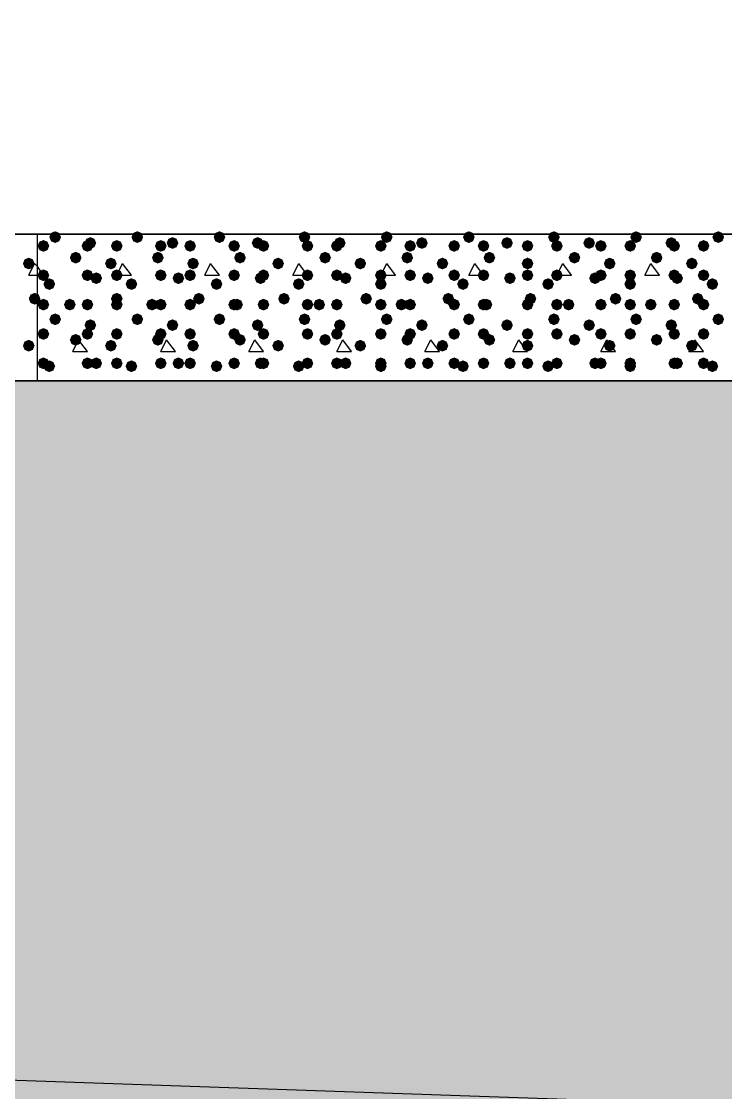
# Model space of a CAD drawing. Header units: millimetres. Extents: x 0 to 420, y 0 to 297.
# Drawn here: x 330.14 to 340.3, y 152 to 167.45 of the extents above; entities that cross this region are included whole.
import ezdxf

# ---------------------------------------------------------------- set-up
doc = ezdxf.new("R2010")
doc.units = ezdxf.units.MM
doc.layers.get('0').update_dxf_attribs({"linetype": 'CONTINUOUS'})

msp = doc.modelspace()

# ---------------------------------------------------------------- hatches: boundary and pattern name
at = {"true_color": 0x000008}
for points in [[(330.708, 164.338), (330.683129, 164.278204), (330.623333, 164.253333), (330.563538, 164.278204), (330.538667, 164.338), (330.563537, 164.397796), (330.623333, 164.422667), (330.683129, 164.397796)], [(331.893333, 164.338), (331.868462, 164.278204), (331.808667, 164.253333), (331.748871, 164.278204), (331.724, 164.338), (331.748871, 164.397796), (331.808667, 164.422667), (331.868462, 164.397796)], [(333.078667, 164.338), (333.053796, 164.278204), (332.994, 164.253333), (332.934204, 164.278204), (332.909333, 164.338), (332.934204, 164.397796), (332.994, 164.422667), (333.053796, 164.397796)], [(334.306333, 164.338), (334.281462, 164.278204), (334.221667, 164.253333), (334.161871, 164.278204), (334.137, 164.338), (334.161871, 164.397796), (334.221667, 164.422667), (334.281462, 164.397796)], [(335.491667, 164.338), (335.466796, 164.278204), (335.407, 164.253333), (335.347204, 164.278204), (335.322333, 164.338), (335.347204, 164.397796), (335.407, 164.422667), (335.466796, 164.397796)], [(336.677, 164.338), (336.652129, 164.278204), (336.592333, 164.253333), (336.532537, 164.278204), (336.507667, 164.338), (336.532537, 164.397796), (336.592333, 164.422667), (336.652129, 164.397796)], [(337.904667, 164.338), (337.879796, 164.278204), (337.82, 164.253333), (337.760204, 164.278204), (337.735333, 164.338), (337.760204, 164.397796), (337.82, 164.422667), (337.879796, 164.397796)], [(339.09, 164.338), (339.065129, 164.278204), (339.005333, 164.253333), (338.945538, 164.278204), (338.920667, 164.338), (338.945537, 164.397796), (339.005333, 164.422667), (339.065129, 164.397796)], [(340.275333, 164.338), (340.250463, 164.278204), (340.190667, 164.253333), (340.130871, 164.278204), (340.106, 164.338), (340.130871, 164.397796), (340.190667, 164.422667), (340.250462, 164.397796)], [(330.538667, 164.211), (330.513796, 164.151204), (330.454, 164.126333), (330.394204, 164.151204), (330.369333, 164.211), (330.394204, 164.270796), (330.454, 164.295667), (330.513796, 164.270796)], [(331.173667, 164.211), (331.148796, 164.151204), (331.089, 164.126333), (331.029204, 164.151204), (331.004333, 164.211), (331.029204, 164.270796), (331.089, 164.295667), (331.148796, 164.270796)], [(331.216, 164.253333), (331.191129, 164.193537), (331.131333, 164.168667), (331.071537, 164.193537), (331.046667, 164.253333), (331.071537, 164.313129), (331.131333, 164.338), (331.191129, 164.313129)], [(331.597, 164.211), (331.572129, 164.151204), (331.512333, 164.126333), (331.452538, 164.151204), (331.427667, 164.211), (331.452537, 164.270796), (331.512333, 164.295667), (331.572129, 164.270796)], [(332.232, 164.211), (332.207129, 164.151204), (332.147333, 164.126333), (332.087538, 164.151204), (332.062667, 164.211), (332.087537, 164.270796), (332.147333, 164.295667), (332.207129, 164.270796)], [(332.401333, 164.253333), (332.376463, 164.193537), (332.316667, 164.168667), (332.256871, 164.193537), (332.232, 164.253333), (332.256871, 164.313129), (332.316667, 164.338), (332.376462, 164.313129)], [(332.655333, 164.211), (332.630463, 164.151204), (332.570667, 164.126333), (332.510871, 164.151204), (332.486, 164.211), (332.510871, 164.270796), (332.570667, 164.295667), (332.630462, 164.270796)], [(333.290333, 164.211), (333.265463, 164.151204), (333.205667, 164.126333), (333.145871, 164.151204), (333.121, 164.211), (333.145871, 164.270796), (333.205667, 164.295667), (333.265462, 164.270796)], [(333.629, 164.253333), (333.604129, 164.193537), (333.544333, 164.168667), (333.484537, 164.193537), (333.459667, 164.253333), (333.484537, 164.313129), (333.544333, 164.338), (333.604129, 164.313129)], [(333.713667, 164.211), (333.688796, 164.151204), (333.629, 164.126333), (333.569204, 164.151204), (333.544333, 164.211), (333.569204, 164.270796), (333.629, 164.295667), (333.688796, 164.270796)], [(334.348667, 164.211), (334.323796, 164.151204), (334.264, 164.126333), (334.204204, 164.151204), (334.179333, 164.211), (334.204204, 164.270796), (334.264, 164.295667), (334.323796, 164.270796)], [(334.772, 164.211), (334.747129, 164.151204), (334.687333, 164.126333), (334.627538, 164.151204), (334.602667, 164.211), (334.627537, 164.270796), (334.687333, 164.295667), (334.747129, 164.270796)], [(334.814333, 164.253333), (334.789462, 164.193537), (334.729667, 164.168667), (334.669871, 164.193537), (334.645, 164.253333), (334.669871, 164.313129), (334.729667, 164.338), (334.789462, 164.313129)], [(335.407, 164.211), (335.382129, 164.151204), (335.322333, 164.126333), (335.262538, 164.151204), (335.237667, 164.211), (335.262537, 164.270796), (335.322333, 164.295667), (335.382129, 164.270796)], [(335.830333, 164.211), (335.805462, 164.151204), (335.745667, 164.126333), (335.685871, 164.151204), (335.661, 164.211), (335.685871, 164.270796), (335.745667, 164.295667), (335.805462, 164.270796)], [(335.999667, 164.253333), (335.974796, 164.193537), (335.915, 164.168667), (335.855204, 164.193537), (335.830333, 164.253333), (335.855204, 164.313129), (335.915, 164.338), (335.974796, 164.313129)], [(336.465333, 164.211), (336.440462, 164.151204), (336.380667, 164.126333), (336.320871, 164.151204), (336.296, 164.211), (336.320871, 164.270796), (336.380667, 164.295667), (336.440462, 164.270796)], [(336.888667, 164.211), (336.863796, 164.151204), (336.804, 164.126333), (336.744204, 164.151204), (336.719333, 164.211), (336.744204, 164.270796), (336.804, 164.295667), (336.863796, 164.270796)], [(337.227333, 164.253333), (337.202462, 164.193537), (337.142667, 164.168667), (337.082871, 164.193537), (337.058, 164.253333), (337.082871, 164.313129), (337.142667, 164.338), (337.202462, 164.313129)], [(337.523667, 164.211), (337.498796, 164.151204), (337.439, 164.126333), (337.379204, 164.151204), (337.354333, 164.211), (337.379204, 164.270796), (337.439, 164.295667), (337.498796, 164.270796)], [(337.947, 164.211), (337.922129, 164.151204), (337.862333, 164.126333), (337.802538, 164.151204), (337.777667, 164.211), (337.802537, 164.270796), (337.862333, 164.295667), (337.922129, 164.270796)], [(338.412667, 164.253333), (338.387796, 164.193537), (338.328, 164.168667), (338.268204, 164.193537), (338.243333, 164.253333), (338.268204, 164.313129), (338.328, 164.338), (338.387796, 164.313129)], [(338.582, 164.211), (338.557129, 164.151204), (338.497333, 164.126333), (338.437538, 164.151204), (338.412667, 164.211), (338.437537, 164.270796), (338.497333, 164.295667), (338.557129, 164.270796)], [(339.005333, 164.211), (338.980462, 164.151204), (338.920667, 164.126333), (338.860871, 164.151204), (338.836, 164.211), (338.860871, 164.270796), (338.920667, 164.295667), (338.980462, 164.270796)], [(339.598, 164.253333), (339.573129, 164.193537), (339.513333, 164.168667), (339.453538, 164.193537), (339.428667, 164.253333), (339.453537, 164.313129), (339.513333, 164.338), (339.573129, 164.313129)], [(339.640333, 164.211), (339.615463, 164.151204), (339.555667, 164.126333), (339.495871, 164.151204), (339.471, 164.211), (339.495871, 164.270796), (339.555667, 164.295667), (339.615462, 164.270796)], [(340.063667, 164.211), (340.038796, 164.151204), (339.979, 164.126333), (339.919204, 164.151204), (339.894333, 164.211), (339.919204, 164.270796), (339.979, 164.295667), (340.038796, 164.270796)], [(331.004333, 164.041667), (330.979462, 163.981871), (330.919667, 163.957), (330.859871, 163.981871), (330.835, 164.041667), (330.859871, 164.101462), (330.919667, 164.126333), (330.979462, 164.101463)], [(332.189667, 164.041667), (332.164796, 163.981871), (332.105, 163.957), (332.045204, 163.981871), (332.020333, 164.041667), (332.045204, 164.101462), (332.105, 164.126333), (332.164796, 164.101463)], [(333.375, 164.041667), (333.350129, 163.981871), (333.290333, 163.957), (333.230537, 163.981871), (333.205667, 164.041667), (333.230537, 164.101462), (333.290333, 164.126333), (333.350129, 164.101463)], [(334.602667, 164.041667), (334.577796, 163.981871), (334.518, 163.957), (334.458204, 163.981871), (334.433333, 164.041667), (334.458204, 164.101462), (334.518, 164.126333), (334.577796, 164.101463)], [(335.788, 164.041667), (335.763129, 163.981871), (335.703333, 163.957), (335.643537, 163.981871), (335.618667, 164.041667), (335.643537, 164.101462), (335.703333, 164.126333), (335.763129, 164.101463)], [(336.973333, 164.041667), (336.948463, 163.981871), (336.888667, 163.957), (336.828871, 163.981871), (336.804, 164.041667), (336.828871, 164.101462), (336.888667, 164.126333), (336.948462, 164.101463)], [(338.201, 164.041667), (338.176129, 163.981871), (338.116333, 163.957), (338.056537, 163.981871), (338.031667, 164.041667), (338.056537, 164.101462), (338.116333, 164.126333), (338.176129, 164.101463)], [(339.386333, 164.041667), (339.361463, 163.981871), (339.301667, 163.957), (339.241871, 163.981871), (339.217, 164.041667), (339.241871, 164.101462), (339.301667, 164.126333), (339.361462, 164.101463)], [(331.512333, 163.957), (331.487462, 163.897204), (331.427667, 163.872333), (331.367871, 163.897204), (331.343, 163.957), (331.367871, 164.016796), (331.427667, 164.041667), (331.487462, 164.016796)], [(332.697667, 163.957), (332.672796, 163.897204), (332.613, 163.872333), (332.553204, 163.897204), (332.528333, 163.957), (332.553204, 164.016796), (332.613, 164.041667), (332.672796, 164.016796)], [(333.925333, 163.957), (333.900463, 163.897204), (333.840667, 163.872333), (333.780871, 163.897204), (333.756, 163.957), (333.780871, 164.016796), (333.840667, 164.041667), (333.900462, 164.016796)], [(335.110667, 163.957), (335.085796, 163.897204), (335.026, 163.872333), (334.966204, 163.897204), (334.941333, 163.957), (334.966204, 164.016796), (335.026, 164.041667), (335.085796, 164.016796)], [(336.296, 163.957), (336.271129, 163.897204), (336.211333, 163.872333), (336.151538, 163.897204), (336.126667, 163.957), (336.151537, 164.016796), (336.211333, 164.041667), (336.271129, 164.016796)], [(337.523667, 163.957), (337.498796, 163.897204), (337.439, 163.872333), (337.379204, 163.897204), (337.354333, 163.957), (337.379204, 164.016796), (337.439, 164.041667), (337.498796, 164.016796)], [(338.709, 163.957), (338.684129, 163.897204), (338.624333, 163.872333), (338.564537, 163.897204), (338.539667, 163.957), (338.564537, 164.016796), (338.624333, 164.041667), (338.684129, 164.016796)], [(339.894333, 163.957), (339.869462, 163.897204), (339.809667, 163.872333), (339.749871, 163.897204), (339.725, 163.957), (339.749871, 164.016796), (339.809667, 164.041667), (339.869462, 164.016796)], [(330.538667, 163.787667), (330.513796, 163.727871), (330.454, 163.703), (330.394204, 163.727871), (330.369333, 163.787667), (330.394204, 163.847462), (330.454, 163.872333), (330.513796, 163.847463)], [(331.173667, 163.787667), (331.148796, 163.727871), (331.089, 163.703), (331.029204, 163.727871), (331.004333, 163.787667), (331.029204, 163.847462), (331.089, 163.872333), (331.148796, 163.847463)], [(331.300667, 163.745333), (331.275796, 163.685537), (331.216, 163.660667), (331.156204, 163.685537), (331.131333, 163.745333), (331.156204, 163.805129), (331.216, 163.83), (331.275796, 163.805129)], [(331.597, 163.787667), (331.572129, 163.727871), (331.512333, 163.703), (331.452538, 163.727871), (331.427667, 163.787667), (331.452537, 163.847462), (331.512333, 163.872333), (331.572129, 163.847463)], [(332.232, 163.787667), (332.207129, 163.727871), (332.147333, 163.703), (332.087538, 163.727871), (332.062667, 163.787667), (332.087537, 163.847462), (332.147333, 163.872333), (332.207129, 163.847463)], [(332.486, 163.745333), (332.461129, 163.685537), (332.401333, 163.660667), (332.341537, 163.685537), (332.316667, 163.745333), (332.341537, 163.805129), (332.401333, 163.83), (332.461129, 163.805129)], [(332.655333, 163.787667), (332.630463, 163.727871), (332.570667, 163.703), (332.510871, 163.727871), (332.486, 163.787667), (332.510871, 163.847462), (332.570667, 163.872333), (332.630462, 163.847463)], [(333.290333, 163.787667), (333.265463, 163.727871), (333.205667, 163.703), (333.145871, 163.727871), (333.121, 163.787667), (333.145871, 163.847462), (333.205667, 163.872333), (333.265462, 163.847463)], [(333.671333, 163.745333), (333.646462, 163.685537), (333.586667, 163.660667), (333.526871, 163.685537), (333.502, 163.745333), (333.526871, 163.805129), (333.586667, 163.83), (333.646462, 163.805129)], [(333.713667, 163.787667), (333.688796, 163.727871), (333.629, 163.703), (333.569204, 163.727871), (333.544333, 163.787667), (333.569204, 163.847462), (333.629, 163.872333), (333.688796, 163.847463)], [(334.348667, 163.787667), (334.323796, 163.727871), (334.264, 163.703), (334.204204, 163.727871), (334.179333, 163.787667), (334.204204, 163.847462), (334.264, 163.872333), (334.323796, 163.847463)], [(334.772, 163.787667), (334.747129, 163.727871), (334.687333, 163.703), (334.627538, 163.727871), (334.602667, 163.787667), (334.627537, 163.847462), (334.687333, 163.872333), (334.747129, 163.847463)], [(334.899, 163.745333), (334.874129, 163.685537), (334.814333, 163.660667), (334.754537, 163.685537), (334.729667, 163.745333), (334.754537, 163.805129), (334.814333, 163.83), (334.874129, 163.805129)], [(335.407, 163.787667), (335.382129, 163.727871), (335.322333, 163.703), (335.262538, 163.727871), (335.237667, 163.787667), (335.262537, 163.847462), (335.322333, 163.872333), (335.382129, 163.847463)], [(335.830333, 163.787667), (335.805462, 163.727871), (335.745667, 163.703), (335.685871, 163.727871), (335.661, 163.787667), (335.685871, 163.847462), (335.745667, 163.872333), (335.805462, 163.847463)], [(336.084333, 163.745333), (336.059463, 163.685537), (335.999667, 163.660667), (335.939871, 163.685537), (335.915, 163.745333), (335.939871, 163.805129), (335.999667, 163.83), (336.059462, 163.805129)], [(336.465333, 163.787667), (336.440462, 163.727871), (336.380667, 163.703), (336.320871, 163.727871), (336.296, 163.787667), (336.320871, 163.847462), (336.380667, 163.872333), (336.440462, 163.847463)], [(336.888667, 163.787667), (336.863796, 163.727871), (336.804, 163.703), (336.744204, 163.727871), (336.719333, 163.787667), (336.744204, 163.847462), (336.804, 163.872333), (336.863796, 163.847463)], [(337.269667, 163.745333), (337.244796, 163.685537), (337.185, 163.660667), (337.125204, 163.685537), (337.100333, 163.745333), (337.125204, 163.805129), (337.185, 163.83), (337.244796, 163.805129)], [(337.523667, 163.787667), (337.498796, 163.727871), (337.439, 163.703), (337.379204, 163.727871), (337.354333, 163.787667), (337.379204, 163.847462), (337.439, 163.872333), (337.498796, 163.847463)], [(337.947, 163.787667), (337.922129, 163.727871), (337.862333, 163.703), (337.802538, 163.727871), (337.777667, 163.787667), (337.802537, 163.847462), (337.862333, 163.872333), (337.922129, 163.847463)], [(338.497333, 163.745333), (338.472462, 163.685537), (338.412667, 163.660667), (338.352871, 163.685537), (338.328, 163.745333), (338.352871, 163.805129), (338.412667, 163.83), (338.472462, 163.805129)], [(338.582, 163.787667), (338.557129, 163.727871), (338.497333, 163.703), (338.437538, 163.727871), (338.412667, 163.787667), (338.437537, 163.847462), (338.497333, 163.872333), (338.557129, 163.847463)], [(339.005333, 163.787667), (338.980462, 163.727871), (338.920667, 163.703), (338.860871, 163.727871), (338.836, 163.787667), (338.860871, 163.847462), (338.920667, 163.872333), (338.980462, 163.847463)], [(339.640333, 163.787667), (339.615463, 163.727871), (339.555667, 163.703), (339.495871, 163.727871), (339.471, 163.787667), (339.495871, 163.847462), (339.555667, 163.872333), (339.615462, 163.847463)], [(339.682667, 163.745333), (339.657796, 163.685537), (339.598, 163.660667), (339.538204, 163.685537), (339.513333, 163.745333), (339.538204, 163.805129), (339.598, 163.83), (339.657796, 163.805129)], [(340.063667, 163.787667), (340.038796, 163.727871), (339.979, 163.703), (339.919204, 163.727871), (339.894333, 163.787667), (339.919204, 163.847462), (339.979, 163.872333), (340.038796, 163.847463)], [(330.623333, 163.660667), (330.598462, 163.600871), (330.538667, 163.576), (330.478871, 163.600871), (330.454, 163.660667), (330.478871, 163.720462), (330.538667, 163.745333), (330.598462, 163.720463)], [(331.808667, 163.660667), (331.783796, 163.600871), (331.724, 163.576), (331.664204, 163.600871), (331.639333, 163.660667), (331.664204, 163.720462), (331.724, 163.745333), (331.783796, 163.720463)], [(333.036333, 163.660667), (333.011462, 163.600871), (332.951667, 163.576), (332.891871, 163.600871), (332.867, 163.660667), (332.891871, 163.720462), (332.951667, 163.745333), (333.011462, 163.720463)], [(334.221667, 163.660667), (334.196796, 163.600871), (334.137, 163.576), (334.077204, 163.600871), (334.052333, 163.660667), (334.077204, 163.720462), (334.137, 163.745333), (334.196796, 163.720463)], [(335.407, 163.660667), (335.382129, 163.600871), (335.322333, 163.576), (335.262538, 163.600871), (335.237667, 163.660667), (335.262537, 163.720462), (335.322333, 163.745333), (335.382129, 163.720463)], [(336.592333, 163.660667), (336.567462, 163.600871), (336.507667, 163.576), (336.447871, 163.600871), (336.423, 163.660667), (336.447871, 163.720462), (336.507667, 163.745333), (336.567462, 163.720463)], [(337.82, 163.660667), (337.795129, 163.600871), (337.735333, 163.576), (337.675538, 163.600871), (337.650667, 163.660667), (337.675537, 163.720462), (337.735333, 163.745333), (337.795129, 163.720463)], [(339.005333, 163.660667), (338.980462, 163.600871), (338.920667, 163.576), (338.860871, 163.600871), (338.836, 163.660667), (338.860871, 163.720462), (338.920667, 163.745333), (338.980462, 163.720463)], [(340.190667, 163.660667), (340.165796, 163.600871), (340.106, 163.576), (340.046204, 163.600871), (340.021333, 163.660667), (340.046204, 163.720462), (340.106, 163.745333), (340.165796, 163.720463)], [(331.597, 163.449), (331.572129, 163.389204), (331.512333, 163.364333), (331.452538, 163.389204), (331.427667, 163.449), (331.452537, 163.508796), (331.512333, 163.533667), (331.572129, 163.508796)], [(332.782333, 163.449), (332.757462, 163.389204), (332.697667, 163.364333), (332.637871, 163.389204), (332.613, 163.449), (332.637871, 163.508796), (332.697667, 163.533667), (332.757462, 163.508796)], [(334.01, 163.449), (333.985129, 163.389204), (333.925333, 163.364333), (333.865538, 163.389204), (333.840667, 163.449), (333.865537, 163.508796), (333.925333, 163.533667), (333.985129, 163.508796)], [(335.195333, 163.449), (335.170462, 163.389204), (335.110667, 163.364333), (335.050871, 163.389204), (335.026, 163.449), (335.050871, 163.508796), (335.110667, 163.533667), (335.170462, 163.508796)], [(336.380667, 163.449), (336.355796, 163.389204), (336.296, 163.364333), (336.236204, 163.389204), (336.211333, 163.449), (336.236204, 163.508796), (336.296, 163.533667), (336.355796, 163.508796)], [(337.566, 163.449), (337.541129, 163.389204), (337.481333, 163.364333), (337.421538, 163.389204), (337.396667, 163.449), (337.421537, 163.508796), (337.481333, 163.533667), (337.541129, 163.508796)], [(338.793667, 163.449), (338.768796, 163.389204), (338.709, 163.364333), (338.649204, 163.389204), (338.624333, 163.449), (338.649204, 163.508796), (338.709, 163.533667), (338.768796, 163.508796)], [(339.979, 163.449), (339.954129, 163.389204), (339.894333, 163.364333), (339.834538, 163.389204), (339.809667, 163.449), (339.834537, 163.508796), (339.894333, 163.533667), (339.954129, 163.508796)], [(330.538667, 163.364333), (330.513796, 163.304537), (330.454, 163.279667), (330.394204, 163.304537), (330.369333, 163.364333), (330.394204, 163.424129), (330.454, 163.449), (330.513796, 163.424129)], [(330.919667, 163.364333), (330.894796, 163.304537), (330.835, 163.279667), (330.775204, 163.304537), (330.750333, 163.364333), (330.775204, 163.424129), (330.835, 163.449), (330.894796, 163.424129)], [(331.173667, 163.364333), (331.148796, 163.304537), (331.089, 163.279667), (331.029204, 163.304537), (331.004333, 163.364333), (331.029204, 163.424129), (331.089, 163.449), (331.148796, 163.424129)], [(331.597, 163.364333), (331.572129, 163.304537), (331.512333, 163.279667), (331.452538, 163.304537), (331.427667, 163.364333), (331.452537, 163.424129), (331.512333, 163.449), (331.572129, 163.424129)], [(332.105, 163.364333), (332.080129, 163.304537), (332.020333, 163.279667), (331.960537, 163.304537), (331.935667, 163.364333), (331.960537, 163.424129), (332.020333, 163.449), (332.080129, 163.424129)], [(332.232, 163.364333), (332.207129, 163.304537), (332.147333, 163.279667), (332.087538, 163.304537), (332.062667, 163.364333), (332.087537, 163.424129), (332.147333, 163.449), (332.207129, 163.424129)], [(332.655333, 163.364333), (332.630463, 163.304537), (332.570667, 163.279667), (332.510871, 163.304537), (332.486, 163.364333), (332.510871, 163.424129), (332.570667, 163.449), (332.630462, 163.424129)], [(333.290333, 163.364333), (333.265463, 163.304537), (333.205667, 163.279667), (333.145871, 163.304537), (333.121, 163.364333), (333.145871, 163.424129), (333.205667, 163.449), (333.265462, 163.424129)], [(333.332667, 163.364333), (333.307796, 163.304537), (333.248, 163.279667), (333.188204, 163.304537), (333.163333, 163.364333), (333.188204, 163.424129), (333.248, 163.449), (333.307796, 163.424129)], [(333.713667, 163.364333), (333.688796, 163.304537), (333.629, 163.279667), (333.569204, 163.304537), (333.544333, 163.364333), (333.569204, 163.424129), (333.629, 163.449), (333.688796, 163.424129)], [(334.348667, 163.364333), (334.323796, 163.304537), (334.264, 163.279667), (334.204204, 163.304537), (334.179333, 163.364333), (334.204204, 163.424129), (334.264, 163.449), (334.323796, 163.424129)], [(334.518, 163.364333), (334.493129, 163.304537), (334.433333, 163.279667), (334.373538, 163.304537), (334.348667, 163.364333), (334.373537, 163.424129), (334.433333, 163.449), (334.493129, 163.424129)], [(334.772, 163.364333), (334.747129, 163.304537), (334.687333, 163.279667), (334.627538, 163.304537), (334.602667, 163.364333), (334.627537, 163.424129), (334.687333, 163.449), (334.747129, 163.424129)], [(335.407, 163.364333), (335.382129, 163.304537), (335.322333, 163.279667), (335.262538, 163.304537), (335.237667, 163.364333), (335.262537, 163.424129), (335.322333, 163.449), (335.382129, 163.424129)], [(335.703333, 163.364333), (335.678463, 163.304537), (335.618667, 163.279667), (335.558871, 163.304537), (335.534, 163.364333), (335.558871, 163.424129), (335.618667, 163.449), (335.678462, 163.424129)], [(335.830333, 163.364333), (335.805462, 163.304537), (335.745667, 163.279667), (335.685871, 163.304537), (335.661, 163.364333), (335.685871, 163.424129), (335.745667, 163.449), (335.805462, 163.424129)], [(336.465333, 163.364333), (336.440462, 163.304537), (336.380667, 163.279667), (336.320871, 163.304537), (336.296, 163.364333), (336.320871, 163.424129), (336.380667, 163.449), (336.440462, 163.424129)], [(336.888667, 163.364333), (336.863796, 163.304537), (336.804, 163.279667), (336.744204, 163.304537), (336.719333, 163.364333), (336.744204, 163.424129), (336.804, 163.449), (336.863796, 163.424129)], [(336.931, 163.364333), (336.906129, 163.304537), (336.846333, 163.279667), (336.786538, 163.304537), (336.761667, 163.364333), (336.786537, 163.424129), (336.846333, 163.449), (336.906129, 163.424129)], [(337.523667, 163.364333), (337.498796, 163.304537), (337.439, 163.279667), (337.379204, 163.304537), (337.354333, 163.364333), (337.379204, 163.424129), (337.439, 163.449), (337.498796, 163.424129)], [(337.947, 163.364333), (337.922129, 163.304537), (337.862333, 163.279667), (337.802538, 163.304537), (337.777667, 163.364333), (337.802537, 163.424129), (337.862333, 163.449), (337.922129, 163.424129)], [(338.116333, 163.364333), (338.091462, 163.304537), (338.031667, 163.279667), (337.971871, 163.304537), (337.947, 163.364333), (337.971871, 163.424129), (338.031667, 163.449), (338.091462, 163.424129)], [(338.582, 163.364333), (338.557129, 163.304537), (338.497333, 163.279667), (338.437538, 163.304537), (338.412667, 163.364333), (338.437537, 163.424129), (338.497333, 163.449), (338.557129, 163.424129)], [(339.005333, 163.364333), (338.980462, 163.304537), (338.920667, 163.279667), (338.860871, 163.304537), (338.836, 163.364333), (338.860871, 163.424129), (338.920667, 163.449), (338.980462, 163.424129)], [(339.301667, 163.364333), (339.276796, 163.304537), (339.217, 163.279667), (339.157204, 163.304537), (339.132333, 163.364333), (339.157204, 163.424129), (339.217, 163.449), (339.276796, 163.424129)], [(339.640333, 163.364333), (339.615463, 163.304537), (339.555667, 163.279667), (339.495871, 163.304537), (339.471, 163.364333), (339.495871, 163.424129), (339.555667, 163.449), (339.615462, 163.424129)], [(340.063667, 163.364333), (340.038796, 163.304537), (339.979, 163.279667), (339.919204, 163.304537), (339.894333, 163.364333), (339.919204, 163.424129), (339.979, 163.449), (340.038796, 163.424129)], [(330.708, 163.152667), (330.683129, 163.092871), (330.623333, 163.068), (330.563538, 163.092871), (330.538667, 163.152667), (330.563537, 163.212462), (330.623333, 163.237333), (330.683129, 163.212463)], [(331.893333, 163.152667), (331.868462, 163.092871), (331.808667, 163.068), (331.748871, 163.092871), (331.724, 163.152667), (331.748871, 163.212462), (331.808667, 163.237333), (331.868462, 163.212463)], [(333.078667, 163.152667), (333.053796, 163.092871), (332.994, 163.068), (332.934204, 163.092871), (332.909333, 163.152667), (332.934204, 163.212462), (332.994, 163.237333), (333.053796, 163.212463)], [(334.306333, 163.152667), (334.281462, 163.092871), (334.221667, 163.068), (334.161871, 163.092871), (334.137, 163.152667), (334.161871, 163.212462), (334.221667, 163.237333), (334.281462, 163.212463)], [(335.491667, 163.152667), (335.466796, 163.092871), (335.407, 163.068), (335.347204, 163.092871), (335.322333, 163.152667), (335.347204, 163.212462), (335.407, 163.237333), (335.466796, 163.212463)], [(336.677, 163.152667), (336.652129, 163.092871), (336.592333, 163.068), (336.532537, 163.092871), (336.507667, 163.152667), (336.532537, 163.212462), (336.592333, 163.237333), (336.652129, 163.212463)], [(337.904667, 163.152667), (337.879796, 163.092871), (337.82, 163.068), (337.760204, 163.092871), (337.735333, 163.152667), (337.760204, 163.212462), (337.82, 163.237333), (337.879796, 163.212463)], [(339.09, 163.152667), (339.065129, 163.092871), (339.005333, 163.068), (338.945538, 163.092871), (338.920667, 163.152667), (338.945537, 163.212462), (339.005333, 163.237333), (339.065129, 163.212463)], [(340.275333, 163.152667), (340.250463, 163.092871), (340.190667, 163.068), (340.130871, 163.092871), (340.106, 163.152667), (340.130871, 163.212462), (340.190667, 163.237333), (340.250462, 163.212463)], [(330.538667, 162.941), (330.513796, 162.881204), (330.454, 162.856333), (330.394204, 162.881204), (330.369333, 162.941), (330.394204, 163.000796), (330.454, 163.025667), (330.513796, 163.000796)], [(331.173667, 162.941), (331.148796, 162.881204), (331.089, 162.856333), (331.029204, 162.881204), (331.004333, 162.941), (331.029204, 163.000796), (331.089, 163.025667), (331.148796, 163.000796)], [(331.216, 163.068), (331.191129, 163.008204), (331.131333, 162.983333), (331.071537, 163.008204), (331.046667, 163.068), (331.071537, 163.127796), (331.131333, 163.152667), (331.191129, 163.127796)], [(331.597, 162.941), (331.572129, 162.881204), (331.512333, 162.856333), (331.452538, 162.881204), (331.427667, 162.941), (331.452537, 163.000796), (331.512333, 163.025667), (331.572129, 163.000796)], [(332.232, 162.941), (332.207129, 162.881204), (332.147333, 162.856333), (332.087538, 162.881204), (332.062667, 162.941), (332.087537, 163.000796), (332.147333, 163.025667), (332.207129, 163.000796)], [(332.401333, 163.068), (332.376463, 163.008204), (332.316667, 162.983333), (332.256871, 163.008204), (332.232, 163.068), (332.256871, 163.127796), (332.316667, 163.152667), (332.376462, 163.127796)], [(332.655333, 162.941), (332.630463, 162.881204), (332.570667, 162.856333), (332.510871, 162.881204), (332.486, 162.941), (332.510871, 163.000796), (332.570667, 163.025667), (332.630462, 163.000796)], [(333.290333, 162.941), (333.265463, 162.881204), (333.205667, 162.856333), (333.145871, 162.881204), (333.121, 162.941), (333.145871, 163.000796), (333.205667, 163.025667), (333.265462, 163.000796)], [(333.629, 163.068), (333.604129, 163.008204), (333.544333, 162.983333), (333.484537, 163.008204), (333.459667, 163.068), (333.484537, 163.127796), (333.544333, 163.152667), (333.604129, 163.127796)], [(333.713667, 162.941), (333.688796, 162.881204), (333.629, 162.856333), (333.569204, 162.881204), (333.544333, 162.941), (333.569204, 163.000796), (333.629, 163.025667), (333.688796, 163.000796)], [(334.348667, 162.941), (334.323796, 162.881204), (334.264, 162.856333), (334.204204, 162.881204), (334.179333, 162.941), (334.204204, 163.000796), (334.264, 163.025667), (334.323796, 163.000796)], [(334.772, 162.941), (334.747129, 162.881204), (334.687333, 162.856333), (334.627538, 162.881204), (334.602667, 162.941), (334.627537, 163.000796), (334.687333, 163.025667), (334.747129, 163.000796)], [(334.814333, 163.068), (334.789462, 163.008204), (334.729667, 162.983333), (334.669871, 163.008204), (334.645, 163.068), (334.669871, 163.127796), (334.729667, 163.152667), (334.789462, 163.127796)], [(335.407, 162.941), (335.382129, 162.881204), (335.322333, 162.856333), (335.262538, 162.881204), (335.237667, 162.941), (335.262537, 163.000796), (335.322333, 163.025667), (335.382129, 163.000796)], [(335.830333, 162.941), (335.805462, 162.881204), (335.745667, 162.856333), (335.685871, 162.881204), (335.661, 162.941), (335.685871, 163.000796), (335.745667, 163.025667), (335.805462, 163.000796)], [(335.999667, 163.068), (335.974796, 163.008204), (335.915, 162.983333), (335.855204, 163.008204), (335.830333, 163.068), (335.855204, 163.127796), (335.915, 163.152667), (335.974796, 163.127796)], [(336.465333, 162.941), (336.440462, 162.881204), (336.380667, 162.856333), (336.320871, 162.881204), (336.296, 162.941), (336.320871, 163.000796), (336.380667, 163.025667), (336.440462, 163.000796)], [(336.888667, 162.941), (336.863796, 162.881204), (336.804, 162.856333), (336.744204, 162.881204), (336.719333, 162.941), (336.744204, 163.000796), (336.804, 163.025667), (336.863796, 163.000796)], [(337.227333, 163.068), (337.202462, 163.008204), (337.142667, 162.983333), (337.082871, 163.008204), (337.058, 163.068), (337.082871, 163.127796), (337.142667, 163.152667), (337.202462, 163.127796)], [(337.523667, 162.941), (337.498796, 162.881204), (337.439, 162.856333), (337.379204, 162.881204), (337.354333, 162.941), (337.379204, 163.000796), (337.439, 163.025667), (337.498796, 163.000796)], [(337.947, 162.941), (337.922129, 162.881204), (337.862333, 162.856333), (337.802538, 162.881204), (337.777667, 162.941), (337.802537, 163.000796), (337.862333, 163.025667), (337.922129, 163.000796)], [(338.412667, 163.068), (338.387796, 163.008204), (338.328, 162.983333), (338.268204, 163.008204), (338.243333, 163.068), (338.268204, 163.127796), (338.328, 163.152667), (338.387796, 163.127796)], [(338.582, 162.941), (338.557129, 162.881204), (338.497333, 162.856333), (338.437538, 162.881204), (338.412667, 162.941), (338.437537, 163.000796), (338.497333, 163.025667), (338.557129, 163.000796)], [(339.005333, 162.941), (338.980462, 162.881204), (338.920667, 162.856333), (338.860871, 162.881204), (338.836, 162.941), (338.860871, 163.000796), (338.920667, 163.025667), (338.980462, 163.000796)], [(339.598, 163.068), (339.573129, 163.008204), (339.513333, 162.983333), (339.453538, 163.008204), (339.428667, 163.068), (339.453537, 163.127796), (339.513333, 163.152667), (339.573129, 163.127796)], [(339.640333, 162.941), (339.615463, 162.881204), (339.555667, 162.856333), (339.495871, 162.881204), (339.471, 162.941), (339.495871, 163.000796), (339.555667, 163.025667), (339.615462, 163.000796)], [(340.063667, 162.941), (340.038796, 162.881204), (339.979, 162.856333), (339.919204, 162.881204), (339.894333, 162.941), (339.919204, 163.000796), (339.979, 163.025667), (340.038796, 163.000796)], [(331.004333, 162.856333), (330.979462, 162.796537), (330.919667, 162.771667), (330.859871, 162.796537), (330.835, 162.856333), (330.859871, 162.916129), (330.919667, 162.941), (330.979462, 162.916129)], [(332.189667, 162.856333), (332.164796, 162.796537), (332.105, 162.771667), (332.045204, 162.796537), (332.020333, 162.856333), (332.045204, 162.916129), (332.105, 162.941), (332.164796, 162.916129)], [(333.375, 162.856333), (333.350129, 162.796537), (333.290333, 162.771667), (333.230537, 162.796537), (333.205667, 162.856333), (333.230537, 162.916129), (333.290333, 162.941), (333.350129, 162.916129)], [(334.602667, 162.856333), (334.577796, 162.796537), (334.518, 162.771667), (334.458204, 162.796537), (334.433333, 162.856333), (334.458204, 162.916129), (334.518, 162.941), (334.577796, 162.916129)], [(335.788, 162.856333), (335.763129, 162.796537), (335.703333, 162.771667), (335.643537, 162.796537), (335.618667, 162.856333), (335.643537, 162.916129), (335.703333, 162.941), (335.763129, 162.916129)], [(336.973333, 162.856333), (336.948463, 162.796537), (336.888667, 162.771667), (336.828871, 162.796537), (336.804, 162.856333), (336.828871, 162.916129), (336.888667, 162.941), (336.948462, 162.916129)], [(338.201, 162.856333), (338.176129, 162.796537), (338.116333, 162.771667), (338.056537, 162.796537), (338.031667, 162.856333), (338.056537, 162.916129), (338.116333, 162.941), (338.176129, 162.916129)], [(339.386333, 162.856333), (339.361463, 162.796537), (339.301667, 162.771667), (339.241871, 162.796537), (339.217, 162.856333), (339.241871, 162.916129), (339.301667, 162.941), (339.361462, 162.916129)], [(331.512333, 162.771667), (331.487462, 162.711871), (331.427667, 162.687), (331.367871, 162.711871), (331.343, 162.771667), (331.367871, 162.831462), (331.427667, 162.856333), (331.487462, 162.831463)], [(332.697667, 162.771667), (332.672796, 162.711871), (332.613, 162.687), (332.553204, 162.711871), (332.528333, 162.771667), (332.553204, 162.831462), (332.613, 162.856333), (332.672796, 162.831463)], [(333.925333, 162.771667), (333.900463, 162.711871), (333.840667, 162.687), (333.780871, 162.711871), (333.756, 162.771667), (333.780871, 162.831462), (333.840667, 162.856333), (333.900462, 162.831463)], [(335.110667, 162.771667), (335.085796, 162.711871), (335.026, 162.687), (334.966204, 162.711871), (334.941333, 162.771667), (334.966204, 162.831462), (335.026, 162.856333), (335.085796, 162.831463)], [(336.296, 162.771667), (336.271129, 162.711871), (336.211333, 162.687), (336.151538, 162.711871), (336.126667, 162.771667), (336.151537, 162.831462), (336.211333, 162.856333), (336.271129, 162.831463)], [(337.523667, 162.771667), (337.498796, 162.711871), (337.439, 162.687), (337.379204, 162.711871), (337.354333, 162.771667), (337.379204, 162.831462), (337.439, 162.856333), (337.498796, 162.831463)], [(338.709, 162.771667), (338.684129, 162.711871), (338.624333, 162.687), (338.564537, 162.711871), (338.539667, 162.771667), (338.564537, 162.831462), (338.624333, 162.856333), (338.684129, 162.831463)], [(339.894333, 162.771667), (339.869462, 162.711871), (339.809667, 162.687), (339.749871, 162.711871), (339.725, 162.771667), (339.749871, 162.831462), (339.809667, 162.856333), (339.869462, 162.831463)], [(330.538667, 162.517667), (330.513796, 162.457871), (330.454, 162.433), (330.394204, 162.457871), (330.369333, 162.517667), (330.394204, 162.577462), (330.454, 162.602333), (330.513796, 162.577463)], [(330.623333, 162.475333), (330.598462, 162.415537), (330.538667, 162.390667), (330.478871, 162.415537), (330.454, 162.475333), (330.478871, 162.535129), (330.538667, 162.56), (330.598462, 162.535129)], [(331.173667, 162.517667), (331.148796, 162.457871), (331.089, 162.433), (331.029204, 162.457871), (331.004333, 162.517667), (331.029204, 162.577462), (331.089, 162.602333), (331.148796, 162.577463)], [(331.300667, 162.517667), (331.275796, 162.457871), (331.216, 162.433), (331.156204, 162.457871), (331.131333, 162.517667), (331.156204, 162.577462), (331.216, 162.602333), (331.275796, 162.577463)], [(331.597, 162.517667), (331.572129, 162.457871), (331.512333, 162.433), (331.452538, 162.457871), (331.427667, 162.517667), (331.452537, 162.577462), (331.512333, 162.602333), (331.572129, 162.577463)], [(331.808667, 162.475333), (331.783796, 162.415537), (331.724, 162.390667), (331.664204, 162.415537), (331.639333, 162.475333), (331.664204, 162.535129), (331.724, 162.56), (331.783796, 162.535129)], [(332.232, 162.517667), (332.207129, 162.457871), (332.147333, 162.433), (332.087538, 162.457871), (332.062667, 162.517667), (332.087537, 162.577462), (332.147333, 162.602333), (332.207129, 162.577463)], [(332.486, 162.517667), (332.461129, 162.457871), (332.401333, 162.433), (332.341537, 162.457871), (332.316667, 162.517667), (332.341537, 162.577462), (332.401333, 162.602333), (332.461129, 162.577463)], [(332.655333, 162.517667), (332.630463, 162.457871), (332.570667, 162.433), (332.510871, 162.457871), (332.486, 162.517667), (332.510871, 162.577462), (332.570667, 162.602333), (332.630462, 162.577463)], [(333.036333, 162.475333), (333.011462, 162.415537), (332.951667, 162.390667), (332.891871, 162.415537), (332.867, 162.475333), (332.891871, 162.535129), (332.951667, 162.56), (333.011462, 162.535129)], [(333.290333, 162.517667), (333.265463, 162.457871), (333.205667, 162.433), (333.145871, 162.457871), (333.121, 162.517667), (333.145871, 162.577462), (333.205667, 162.602333), (333.265462, 162.577463)], [(333.671333, 162.517667), (333.646462, 162.457871), (333.586667, 162.433), (333.526871, 162.457871), (333.502, 162.517667), (333.526871, 162.577462), (333.586667, 162.602333), (333.646462, 162.577463)], [(333.713667, 162.517667), (333.688796, 162.457871), (333.629, 162.433), (333.569204, 162.457871), (333.544333, 162.517667), (333.569204, 162.577462), (333.629, 162.602333), (333.688796, 162.577463)], [(334.221667, 162.475333), (334.196796, 162.415537), (334.137, 162.390667), (334.077204, 162.415537), (334.052333, 162.475333), (334.077204, 162.535129), (334.137, 162.56), (334.196796, 162.535129)], [(334.348667, 162.517667), (334.323796, 162.457871), (334.264, 162.433), (334.204204, 162.457871), (334.179333, 162.517667), (334.204204, 162.577462), (334.264, 162.602333), (334.323796, 162.577463)], [(334.772, 162.517667), (334.747129, 162.457871), (334.687333, 162.433), (334.627538, 162.457871), (334.602667, 162.517667), (334.627537, 162.577462), (334.687333, 162.602333), (334.747129, 162.577463)], [(334.899, 162.517667), (334.874129, 162.457871), (334.814333, 162.433), (334.754537, 162.457871), (334.729667, 162.517667), (334.754537, 162.577462), (334.814333, 162.602333), (334.874129, 162.577463)], [(335.407, 162.517667), (335.382129, 162.457871), (335.322333, 162.433), (335.262538, 162.457871), (335.237667, 162.517667), (335.262537, 162.577462), (335.322333, 162.602333), (335.382129, 162.577463)], [(335.407, 162.475333), (335.382129, 162.415537), (335.322333, 162.390667), (335.262538, 162.415537), (335.237667, 162.475333), (335.262537, 162.535129), (335.322333, 162.56), (335.382129, 162.535129)], [(335.830333, 162.517667), (335.805462, 162.457871), (335.745667, 162.433), (335.685871, 162.457871), (335.661, 162.517667), (335.685871, 162.577462), (335.745667, 162.602333), (335.805462, 162.577463)], [(336.084333, 162.517667), (336.059463, 162.457871), (335.999667, 162.433), (335.939871, 162.457871), (335.915, 162.517667), (335.939871, 162.577462), (335.999667, 162.602333), (336.059462, 162.577463)], [(336.465333, 162.517667), (336.440462, 162.457871), (336.380667, 162.433), (336.320871, 162.457871), (336.296, 162.517667), (336.320871, 162.577462), (336.380667, 162.602333), (336.440462, 162.577463)], [(336.592333, 162.475333), (336.567462, 162.415537), (336.507667, 162.390667), (336.447871, 162.415537), (336.423, 162.475333), (336.447871, 162.535129), (336.507667, 162.56), (336.567462, 162.535129)], [(336.888667, 162.517667), (336.863796, 162.457871), (336.804, 162.433), (336.744204, 162.457871), (336.719333, 162.517667), (336.744204, 162.577462), (336.804, 162.602333), (336.863796, 162.577463)], [(337.269667, 162.517667), (337.244796, 162.457871), (337.185, 162.433), (337.125204, 162.457871), (337.100333, 162.517667), (337.125204, 162.577462), (337.185, 162.602333), (337.244796, 162.577463)], [(337.523667, 162.517667), (337.498796, 162.457871), (337.439, 162.433), (337.379204, 162.457871), (337.354333, 162.517667), (337.379204, 162.577462), (337.439, 162.602333), (337.498796, 162.577463)], [(337.82, 162.475333), (337.795129, 162.415537), (337.735333, 162.390667), (337.675538, 162.415537), (337.650667, 162.475333), (337.675537, 162.535129), (337.735333, 162.56), (337.795129, 162.535129)], [(337.947, 162.517667), (337.922129, 162.457871), (337.862333, 162.433), (337.802538, 162.457871), (337.777667, 162.517667), (337.802537, 162.577462), (337.862333, 162.602333), (337.922129, 162.577463)], [(338.497333, 162.517667), (338.472462, 162.457871), (338.412667, 162.433), (338.352871, 162.457871), (338.328, 162.517667), (338.352871, 162.577462), (338.412667, 162.602333), (338.472462, 162.577463)], [(338.582, 162.517667), (338.557129, 162.457871), (338.497333, 162.433), (338.437538, 162.457871), (338.412667, 162.517667), (338.437537, 162.577462), (338.497333, 162.602333), (338.557129, 162.577463)], [(339.005333, 162.517667), (338.980462, 162.457871), (338.920667, 162.433), (338.860871, 162.457871), (338.836, 162.517667), (338.860871, 162.577462), (338.920667, 162.602333), (338.980462, 162.577463)], [(339.005333, 162.475333), (338.980462, 162.415537), (338.920667, 162.390667), (338.860871, 162.415537), (338.836, 162.475333), (338.860871, 162.535129), (338.920667, 162.56), (338.980462, 162.535129)], [(339.640333, 162.517667), (339.615463, 162.457871), (339.555667, 162.433), (339.495871, 162.457871), (339.471, 162.517667), (339.495871, 162.577462), (339.555667, 162.602333), (339.615462, 162.577463)], [(339.682667, 162.517667), (339.657796, 162.457871), (339.598, 162.433), (339.538204, 162.457871), (339.513333, 162.517667), (339.538204, 162.577462), (339.598, 162.602333), (339.657796, 162.577463)], [(340.063667, 162.517667), (340.038796, 162.457871), (339.979, 162.433), (339.919204, 162.457871), (339.894333, 162.517667), (339.919204, 162.577462), (339.979, 162.602333), (340.038796, 162.577463)], [(340.190667, 162.475333), (340.165796, 162.415537), (340.106, 162.390667), (340.046204, 162.415537), (340.021333, 162.475333), (340.046204, 162.535129), (340.106, 162.56), (340.165796, 162.535129)]]:
    msp.add_hatch(color=0, dxfattribs=at).paths.add_polyline_path(points, flags=0)
at = {"true_color": 0x000007}
for points in [[(330.327, 163.957), (330.302129, 163.897204), (330.242333, 163.872333), (330.182538, 163.897204), (330.157667, 163.957), (330.182537, 164.016796), (330.242333, 164.041667), (330.302129, 164.016796)], [(330.411667, 163.449), (330.386796, 163.389204), (330.327, 163.364333), (330.267204, 163.389204), (330.242333, 163.449), (330.267204, 163.508796), (330.327, 163.533667), (330.386796, 163.508796)], [(330.327, 162.771667), (330.302129, 162.711871), (330.242333, 162.687), (330.182538, 162.711871), (330.157667, 162.771667), (330.182537, 162.831462), (330.242333, 162.856333), (330.302129, 162.831463)]]:
    msp.add_hatch(color=0, dxfattribs=at).paths.add_polyline_path(points, flags=0)
at = {"true_color": 0x000008}
h = msp.add_hatch(color=0, dxfattribs=at)
h.paths.add_polyline_path([(385.826, 162.263667), (39.708667, 162.263667), (385.826, 150.241)], flags=0)
h.paths.add_polyline_path([(39.708667, 162.263667), (385.826, 150.241), (39.708667, 150.241)], flags=0)

# ---------------------------------------------------------------- linework, layer by layer
at = {"color": 0, "true_color": 0x000007}
for points in [[(38.650333, 185.547), (38.650333, 162.263667), (386.884333, 162.263667), (386.884333, 185.547), (224.409, 185.547), (224.409, 206.756), (201.125667, 206.756), (201.125667, 185.547)], [(38.650333, 185.547), (38.650333, 162.263667), (386.884333, 162.263667), (386.884333, 185.547), (224.409, 185.547), (224.409, 206.756), (201.125667, 206.756), (201.125667, 185.547)], [(328.252667, 164.380333), (328.252667, 162.263667), (330.369333, 162.263667), (330.369333, 164.380333)]]:
    msp.add_lwpolyline(points, close=True, dxfattribs=at)
at = {"color": 0, "true_color": 0x0000fd}
msp.add_lwpolyline([(40.767, 164.380333), (384.767667, 164.380333), (384.767667, 183.430333), (222.292333, 183.430333), (222.292333, 204.639333), (203.242333, 204.639333), (203.242333, 183.430333), (40.767, 183.430333)], close=True, dxfattribs=at)
at = {"color": 0, "true_color": 0x000007}
for points in [[(349.461667, 164.380333), (330.369333, 164.380333)], [(330.242333, 163.787667), (330.327, 163.957)], [(330.369333, 163.914667), (330.327, 163.957)], [(330.242333, 163.787667), (330.369333, 163.787667)], [(330.369333, 162.263667), (349.461667, 162.263667)]]:
    msp.add_lwpolyline(points, dxfattribs=at)
at = {"color": 0, "true_color": 0x000008}
for points in [[(331.512333, 163.787667), (331.597, 163.957)], [(331.724, 163.787667), (331.597, 163.957)], [(332.782333, 163.787667), (332.867, 163.957)], [(332.994, 163.787667), (332.867, 163.957)], [(334.052333, 163.787667), (334.137, 163.957)], [(334.264, 163.787667), (334.137, 163.957)], [(335.322333, 163.787667), (335.407, 163.957)], [(335.534, 163.787667), (335.407, 163.957)], [(336.592333, 163.787667), (336.677, 163.957)], [(336.804, 163.787667), (336.677, 163.957)], [(337.862333, 163.787667), (337.947, 163.957)], [(338.074, 163.787667), (337.947, 163.957)], [(339.132333, 163.787667), (339.217, 163.957)], [(339.344, 163.787667), (339.217, 163.957)], [(330.454, 163.787667), (330.369333, 163.914667)], [(330.369333, 163.787667), (330.454, 163.787667)], [(331.512333, 163.787667), (331.724, 163.787667)], [(332.782333, 163.787667), (332.994, 163.787667)], [(334.052333, 163.787667), (334.264, 163.787667)], [(335.322333, 163.787667), (335.534, 163.787667)], [(336.592333, 163.787667), (336.804, 163.787667)], [(337.862333, 163.787667), (338.074, 163.787667)], [(339.132333, 163.787667), (339.344, 163.787667)], [(330.877333, 162.687), (330.962, 162.856333)], [(331.089, 162.687), (330.962, 162.856333)], [(332.147333, 162.687), (332.232, 162.856333)], [(332.359, 162.687), (332.232, 162.856333)], [(333.417333, 162.687), (333.502, 162.856333)], [(333.629, 162.687), (333.502, 162.856333)], [(334.687333, 162.687), (334.772, 162.856333)], [(334.899, 162.687), (334.772, 162.856333)], [(335.957333, 162.687), (336.042, 162.856333)], [(336.169, 162.687), (336.042, 162.856333)], [(337.227333, 162.687), (337.312, 162.856333)], [(337.439, 162.687), (337.312, 162.856333)], [(338.497333, 162.687), (338.582, 162.856333)], [(338.709, 162.687), (338.582, 162.856333)], [(339.767333, 162.687), (339.852, 162.856333)], [(339.979, 162.687), (339.852, 162.856333)], [(330.877333, 162.687), (331.089, 162.687)], [(332.147333, 162.687), (332.359, 162.687)], [(333.417333, 162.687), (333.629, 162.687)], [(334.687333, 162.687), (334.899, 162.687)], [(335.957333, 162.687), (336.169, 162.687)], [(337.227333, 162.687), (337.439, 162.687)], [(338.497333, 162.687), (338.709, 162.687)], [(339.767333, 162.687), (339.979, 162.687)]]:
    msp.add_lwpolyline(points, dxfattribs=at)
for points in [[(385.826, 162.263667), (39.708667, 162.263667), (385.826, 150.241)], [(39.708667, 162.263667), (385.826, 150.241), (39.708667, 150.241)]]:
    msp.add_lwpolyline(points, close=True, dxfattribs=at)

doc.saveas('drawing.dxf')
